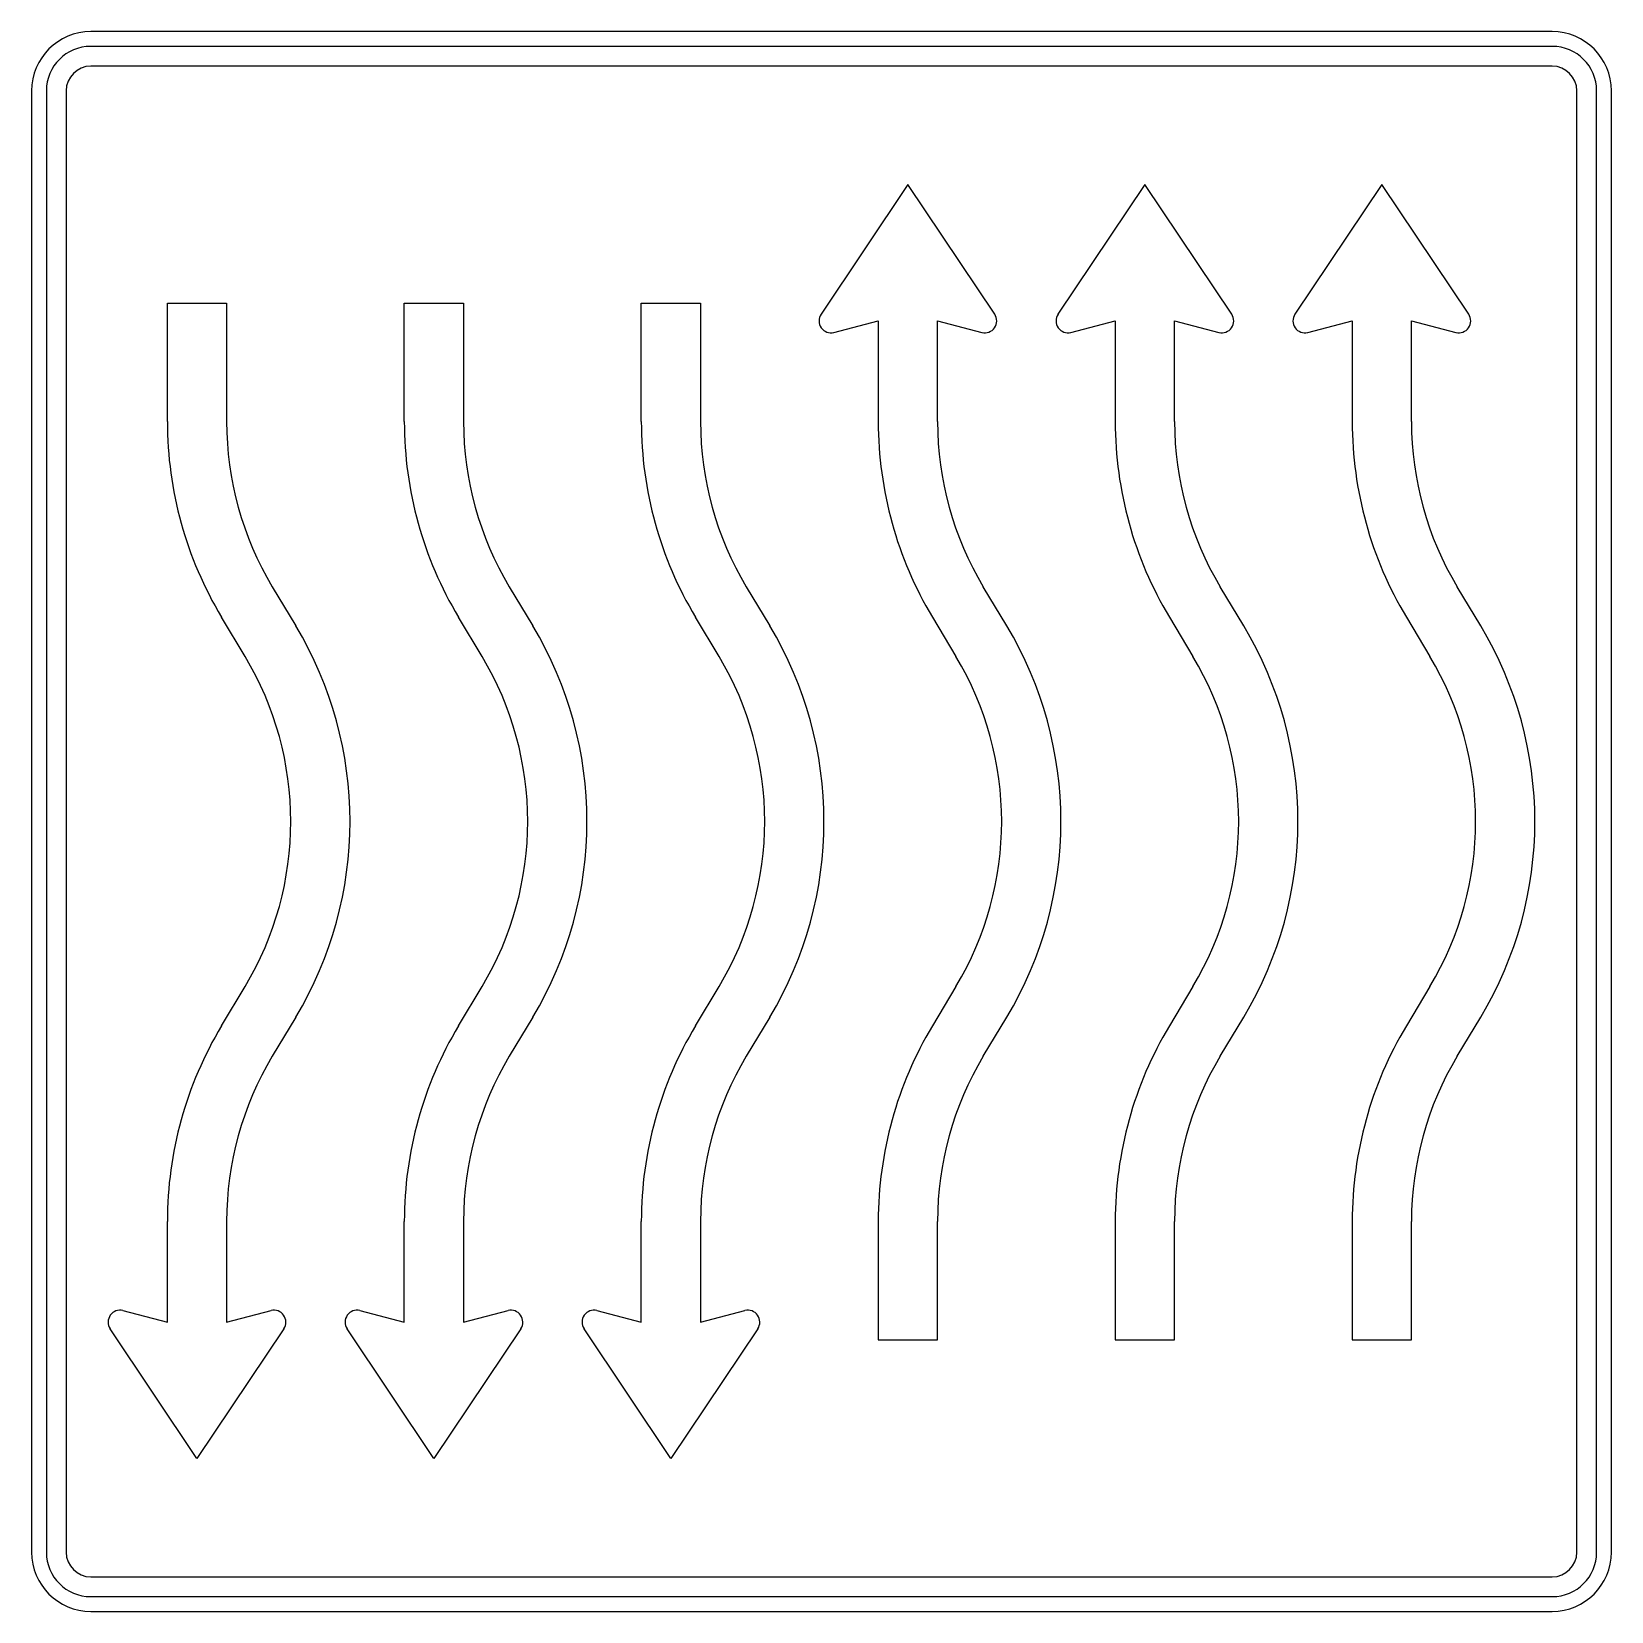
# Model space of a CAD drawing. Extents: x 0 to 1600, y 0 to 1600.
import ezdxf

# ---------------------------------------------------------------- set-up
doc = ezdxf.new("R2010")
doc.units = 0
doc.header["$LTSCALE"] = 25
doc.linetypes.add('AUSGEZOGEN', pattern=[0])
doc.layers.get('0').update_dxf_attribs({"linetype": 'AUSGEZOGEN'})

msp = doc.modelspace()

# ---------------------------------------------------------------- linework, layer by layer
for p, q in [((1540, 1600), (60, 1600)), ((1540, 1585), (60, 1585)), ((1540, 1565), (60, 1565)), ((0, 1540), (0, 60)), ((15, 1540), (15, 60)), ((35, 1540), (35, 60)), ((1565, 60), (1565, 1540)), ((1585, 60), (1585, 1540)), ((1600, 60), (1600, 1540)), ((887.5, 1445), (799.5, 1313.7)), ((975.5, 1313.7), (887.5, 1445)), ((1127.5, 1445), (1039.5, 1313.7)), ((1215.5, 1313.7), (1127.5, 1445)), ((1367.5, 1445), (1279.5, 1313.7)), ((1455.5, 1313.7), (1367.5, 1445)), ((137.5, 1205), (137.5, 1325)), ((137.5, 1325), (197.5, 1325)), ((197.5, 1325), (197.5, 1205)), ((377.5, 1205), (377.5, 1325)), ((377.5, 1325), (437.5, 1325)), ((437.5, 1325), (437.5, 1205)), ((617.5, 1205), (617.5, 1325)), ((617.5, 1325), (677.5, 1325)), ((677.5, 1325), (677.5, 1205)), ((812.5, 1295.4), (857.5, 1307)), ((857.5, 1307), (857.5, 1205)), ((917.5, 1205), (917.5, 1307)), ((917.5, 1307), (962.5, 1295.4)), ((1052.5, 1295.4), (1097.5, 1307)), ((1097.5, 1307), (1097.5, 1205)), ((1157.5, 1205), (1157.5, 1307)), ((1157.5, 1307), (1202.5, 1295.4)), ((1292.5, 1295.4), (1337.5, 1307)), ((1337.5, 1307), (1337.5, 1205)), ((1397.5, 1205), (1397.5, 1307)), ((1397.5, 1307), (1442.5, 1295.4)), ((243.8, 1037.8), (267.6, 998.1)), ((483.8, 1037.8), (507.6, 998.1)), ((723.8, 1037.8), (747.6, 998.1)), ((987.6, 998.1), (963.8, 1037.8)), ((1227.6, 998.1), (1203.8, 1037.8)), ((1467.6, 998.1), (1443.8, 1037.8)), ((216.2, 967.2), (192.4, 1006.9)), ((456.2, 967.2), (432.4, 1006.9)), ((696.2, 967.2), (672.4, 1006.9)), ((912.4, 1006.9), (936.2, 967.2)), ((1152.4, 1006.9), (1176.2, 967.2)), ((1392.4, 1006.9), (1416.2, 967.2)), ((192.4, 593.1), (216.2, 632.8)), ((432.4, 593.1), (456.2, 632.8)), ((672.4, 593.1), (696.2, 632.8)), ((936.2, 632.8), (912.4, 593.1)), ((1176.2, 632.8), (1152.4, 593.1)), ((1416.2, 632.8), (1392.4, 593.1)), ((267.6, 601.9), (243.8, 562.2)), ((507.6, 601.9), (483.8, 562.2)), ((747.6, 601.9), (723.8, 562.2)), ((963.8, 562.2), (987.6, 601.9)), ((1203.8, 562.2), (1227.6, 601.9)), ((1443.8, 562.2), (1467.6, 601.9)), ((137.5, 293), (137.5, 395)), ((197.5, 395), (197.5, 293)), ((377.5, 293), (377.5, 395)), ((437.5, 395), (437.5, 293)), ((617.5, 293), (617.5, 395)), ((677.5, 395), (677.5, 293)), ((857.5, 395), (857.5, 275)), ((917.5, 275), (917.5, 395)), ((1097.5, 395), (1097.5, 275)), ((1157.5, 275), (1157.5, 395)), ((1337.5, 395), (1337.5, 275)), ((1397.5, 275), (1397.5, 395)), ((92.5, 304.6), (137.5, 293)), ((197.5, 293), (242.5, 304.6)), ((332.5, 304.6), (377.5, 293)), ((437.5, 293), (482.5, 304.6)), ((572.5, 304.6), (617.5, 293)), ((677.5, 293), (722.5, 304.6)), ((167.5, 155), (79.5, 286.3)), ((255.5, 286.3), (167.5, 155)), ((407.5, 155), (319.5, 286.3)), ((495.5, 286.3), (407.5, 155)), ((647.5, 155), (559.5, 286.3)), ((735.5, 286.3), (647.5, 155)), ((857.5, 275), (917.5, 275)), ((1097.5, 275), (1157.5, 275)), ((1337.5, 275), (1397.5, 275)), ((60, 35), (1540, 35)), ((60, 15), (1540, 15)), ((60, 0), (1540, 0))]:
    msp.add_line(p, q)
for centre, radius, start, end in [((60, 1540), 60, 90, 180), ((1540, 1540), 60, 0, 90), ((60, 1540), 45, 90, 180), ((1540, 1540), 45, 0, 90), ((60, 1540), 25, 90, 180), ((1540, 1540), 25, 0, 90), ((809.5, 1307), 12, 146.195, 284.475), ((965.5, 1307), 12, 255.525, 393.805), ((1049.5, 1307), 12, 146.195, 284.475), ((1205.5, 1307), 12, 255.525, 393.805), ((1289.5, 1307), 12, 146.195, 284.475), ((1445.5, 1307), 12, 255.525, 393.805), ((522.5, 1205), 385, 180, 210.96), ((522.5, 1205), 325, 180, 210.96), ((762.5, 1205), 385, 180, 210.96), ((762.5, 1205), 325, 180, 210.96), ((1002.5, 1205), 385, 180, 210.96), ((1002.5, 1205), 325, 180, 210.96), ((1242.5, 1205), 385, 180, 210.96), ((1242.5, 1205), 325, 180, 210.96), ((1482.5, 1205), 385, 180, 210.96), ((1482.5, 1205), 325, 180, 210.96), ((1722.5, 1205), 385, 180, 210.96), ((1722.5, 1205), 325, 180, 210.96), ((-62.5, 800), 385, 329.04, 390.96), ((177.5, 800), 385, 329.04, 390.96), ((417.5, 800), 385, 329.04, 390.96), ((657.5, 800), 385, 329.04, 390.96), ((897.5, 800), 385, 329.04, 390.96), ((1137.5, 800), 385, 329.04, 390.96), ((-62.5, 800), 325, 329.04, 390.96), ((177.5, 800), 325, 329.04, 390.96), ((417.5, 800), 325, 329.04, 390.96), ((657.5, 800), 325, 329.04, 390.96), ((897.5, 800), 325, 329.04, 390.96), ((1137.5, 800), 325, 329.04, 390.96), ((522.5, 395), 385, 149.04, 180), ((762.5, 395), 385, 149.04, 180), ((1002.5, 395), 385, 149.04, 180), ((1242.5, 395), 385, 149.04, 180), ((1482.5, 395), 385, 149.04, 180), ((1722.5, 395), 385, 149.04, 180), ((522.5, 395), 325, 149.04, 180), ((762.5, 395), 325, 149.04, 180), ((1002.5, 395), 325, 149.04, 180), ((1242.5, 395), 325, 149.04, 180), ((1482.5, 395), 325, 149.04, 180), ((1722.5, 395), 325, 149.04, 180), ((89.5, 293), 12, 75.525, 213.805), ((245.5, 293), 12, 326.195, 464.475), ((329.5, 293), 12, 75.525, 213.805), ((485.5, 293), 12, 326.195, 464.475), ((569.5, 293), 12, 75.525, 213.805), ((725.5, 293), 12, 326.195, 464.475), ((60, 60), 60, 180, 270), ((60, 60), 45, 180, 270), ((60, 60), 25, 180, 270), ((1540, 60), 60, 270, 360), ((1540, 60), 45, 270, 360), ((1540, 60), 25, 270, 360)]:
    msp.add_arc(centre, radius, start, end)

doc.saveas('drawing.dxf')
